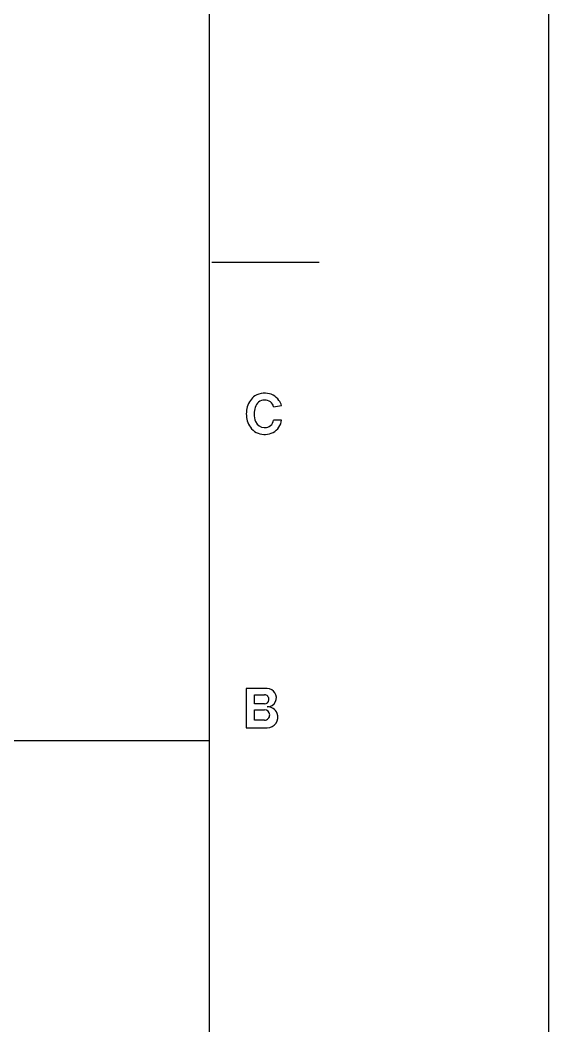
# Model space of a CAD drawing. Header units: millimetres. Extents: x 0 to 841, y 0 to 591.
# Drawn here: x 806.5 to 841, y 71.5 to 137.2 of the extents above; entities that cross this region are included whole.
import ezdxf

# ---------------------------------------------------------------- set-up
doc = ezdxf.new("R2010")
doc.units = ezdxf.units.MM
doc.header["$LTSCALE"] = 100
doc.header["$MEASUREMENT"] = 0
doc.layers.get('0').update_dxf_attribs({"linetype": 'CONTINUOUS'})

msp = doc.modelspace()

# ---------------------------------------------------------------- linework, layer by layer
at = {"color": 8, "linetype": 'Continuous'}
for p, q in [((818.999, 121.408), (826, 121.408)), ((822.501, 112.845), (822.355, 112.845)), ((823.02, 111.967), (823.556, 112.034)), ((823.555, 111.095), (823.027, 111.095)), ((822.395, 110.158), (822.501, 110.158)), ((822.62, 93.553), (821.246, 93.553)), ((821.246, 93.553), (821.246, 90.991)), ((821.777, 92.553), (821.777, 93.146)), ((821.777, 93.146), (822.433, 93.146)), ((822.433, 92.553), (821.777, 92.553)), ((821.777, 91.491), (821.777, 92.178)), ((821.777, 92.178), (822.433, 92.178)), ((822.433, 91.491), (821.777, 91.491)), ((821.246, 90.991), (822.62, 90.991))]:
    msp.add_line(p, q, dxfattribs=at)
at = {"color": 2, "linetype": 'Continuous'}
msp.add_line((818.85, 90.153), (738.85, 90.153), dxfattribs=at)
at = {"color": 253, "linetype": 'Continuous'}
msp.add_lwpolyline([(841, 591.302), (0, 591.302), (0, 0), (841, 0)], close=True, dxfattribs=at)
at = {"color": 3, "linetype": 'Continuous'}
msp.add_lwpolyline([(818.85, 572.651), (28.696, 572.651), (28.696, 16.153), (818.85, 16.153)], close=True, dxfattribs=at)
at = {"color": 8, "linetype": 'Continuous'}
for centre, major_axis, start_param, end_param in [((822.808, 111.502), (-1.104, 1.104), 0.188057, 0.785467), ((822.396, 111.782), (0.752, 0.752), 1.365718, 1.75877), ((822.396, 111.782), (0.752, 0.752), 0.823693, 1.365743), ((822.446, 111.76), (0.451, 0.451), 0.796059, 2.094889), ((822.446, 111.757), (0.453, 0.453), 0.157788, 0.79602), ((822.501, 111.783), (-0.751, 0.751), 4.524394, 5.497782), ((822.087, 111.501), (1.105, 1.105), 5.845958, 6.095184), ((823.308, 111.494), (-1.089, 1.089), 0.501911, 0.780543), ((822.529, 111.871), (0.353, 0.353), 5.689407, 6.441023), ((822.808, 111.501), (-1.104, 1.104), 0.785332, 1.382738), ((823.308, 111.494), (-1.089, 1.089), 0.780659, 1.119531), ((822.528, 111.127), (0.353, 0.353), 4.575674, 5.434582), ((822.491, 111.224), (-0.758, 0.758), 3.332003, 3.807006), ((822.395, 111.22), (0.751, 0.751), 2.95365, 3.927038), ((822.444, 111.238), (0.453, 0.453), 2.755033, 3.893093), ((822.44, 111.243), (-0.456, 0.456), 2.327631, 2.39573), ((822.44, 111.243), (0.456, 0.456), 3.966528, 4.575718), ((822.501, 111.22), (-0.751, 0.751), 2.356178, 3.329566), ((822.62, 92.959), (0.42, 0.42), 5.062648, 7.068569), ((822.433, 92.85), (0.21, 0.21), 5.431733, 7.068582), ((822.433, 92.85), (-0.21, 0.21), 2.356209, 3.861019), ((822.62, 92.959), (-0.42, 0.42), 2.335122, 3.491967), ((822.433, 91.834), (-0.243, 0.243), 3.962903, 5.497788), ((822.62, 91.677), (0.487, 0.487), 5.878909, 7.085647), ((822.433, 91.834), (-0.243, 0.243), 2.356141, 3.962878), ((822.62, 91.678), (-0.486, 0.486), 2.356199, 4.307501)]:
    msp.add_ellipse(centre, major_axis=major_axis, ratio=1, start_param=start_param, end_param=end_param, dxfattribs=at)

doc.saveas('drawing.dxf')
